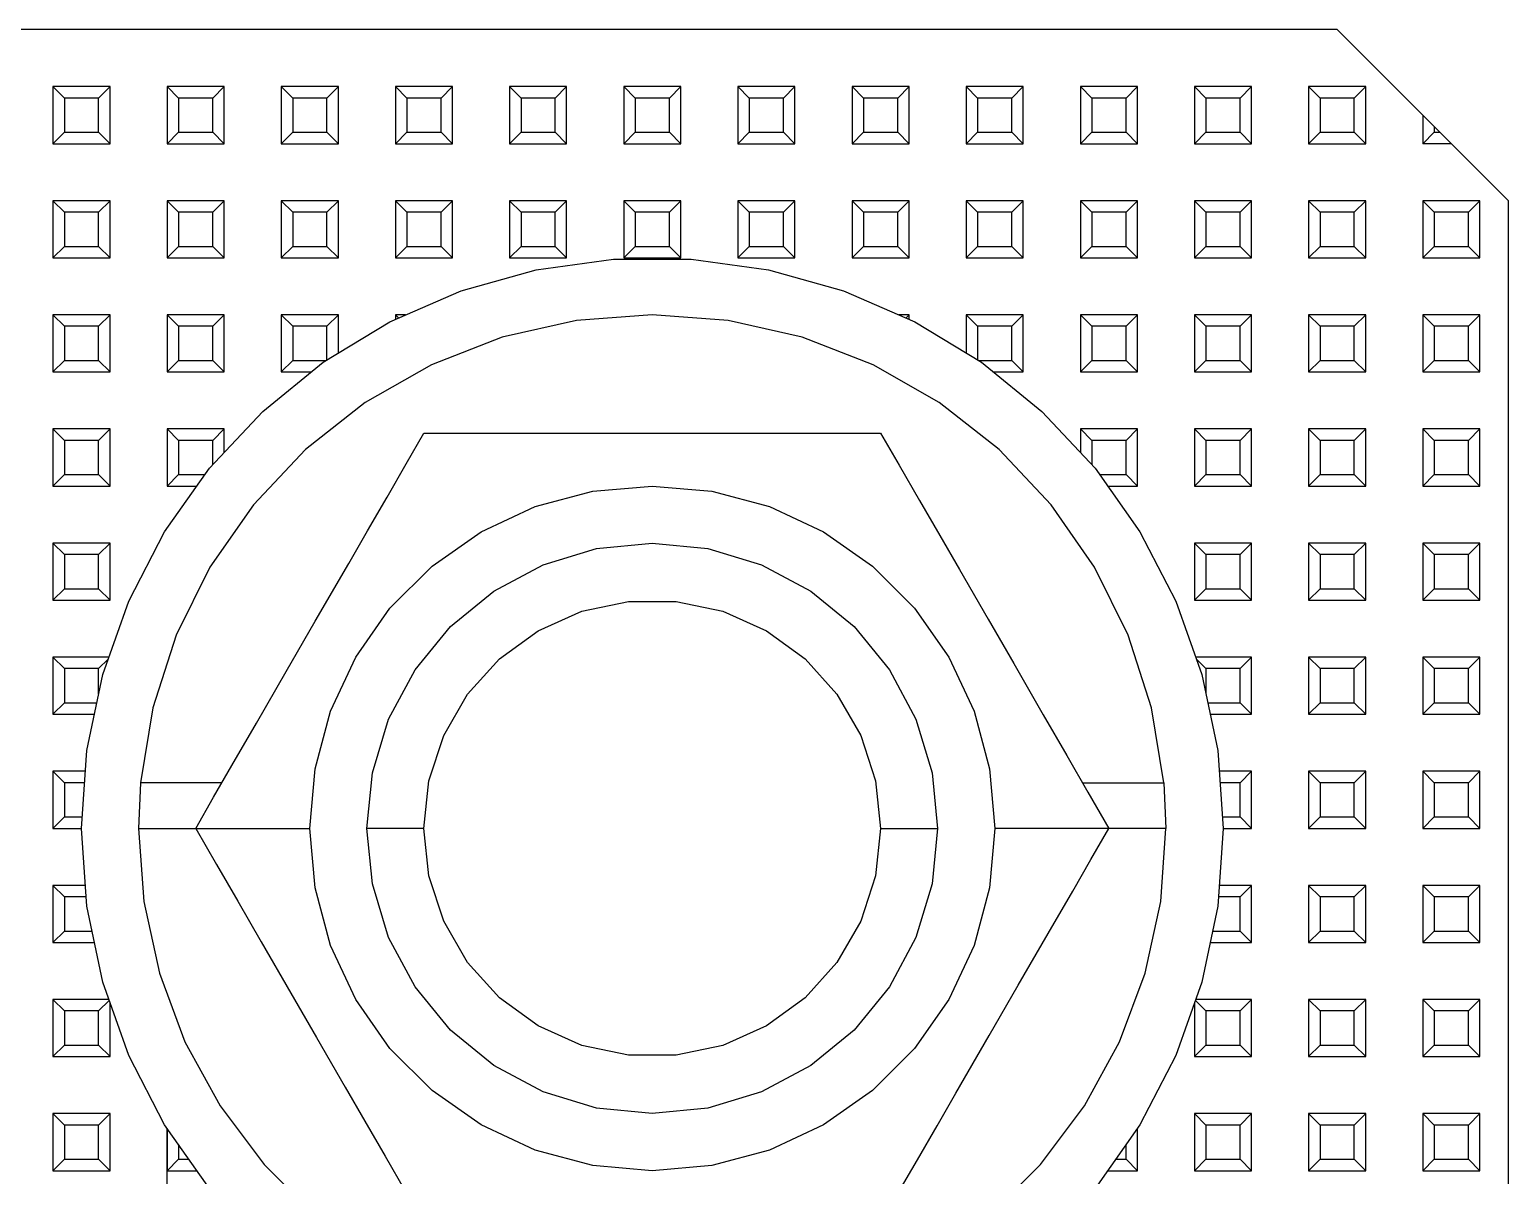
# Model space of a CAD drawing. Header units: millimetres. Extents: x 0 to 156, y 0 to 155.
# Drawn here: x 19.09 to 45, y 134.92 to 155 of the extents above; entities that cross this region are included whole.
import ezdxf

# ---------------------------------------------------------------- set-up
doc = ezdxf.new("R2010")
doc.units = ezdxf.units.MM

# ---------------------------------------------------------------- blocks, each defined once
blk = doc.blocks.new('CHINT_70dbcf6fe7c4519691b3c42ff544d895_FACE_0')
at = {"color": 7, "linetype": 'CONTINUOUS', "true_color": 0x40d9ff}
for p, q in [((19.7, 153.8), (19.5, 154)), ((19.5, 154), (19.5, 153)), ((20.5, 154), (19.5, 154)), ((20.3, 153.8), (20.5, 154)), ((20.5, 153), (20.5, 154)), ((21.7, 153.8), (21.5, 154)), ((21.5, 154), (21.5, 153)), ((22.5, 154), (21.5, 154)), ((22.3, 153.8), (22.5, 154)), ((22.5, 153), (22.5, 154)), ((23.7, 153.8), (23.5, 154)), ((23.5, 154), (23.5, 153)), ((24.5, 154), (23.5, 154)), ((24.3, 153.8), (24.5, 154)), ((24.5, 153), (24.5, 154)), ((25.7, 153.8), (25.5, 154)), ((25.5, 154), (25.5, 153)), ((26.5, 154), (25.5, 154)), ((26.3, 153.8), (26.5, 154)), ((26.5, 153), (26.5, 154)), ((27.7, 153.8), (27.5, 154)), ((27.5, 154), (27.5, 153)), ((28.5, 154), (27.5, 154)), ((28.3, 153.8), (28.5, 154)), ((28.5, 153), (28.5, 154)), ((29.7, 153.8), (29.5, 154)), ((29.5, 154), (29.5, 153)), ((30.5, 154), (29.5, 154)), ((30.3, 153.8), (30.5, 154)), ((30.5, 153), (30.5, 154)), ((31.7, 153.8), (31.5, 154)), ((31.5, 154), (31.5, 153)), ((32.5, 154), (31.5, 154)), ((32.3, 153.8), (32.5, 154)), ((32.5, 153), (32.5, 154)), ((33.7, 153.8), (33.5, 154)), ((33.5, 154), (33.5, 153)), ((34.5, 154), (33.5, 154)), ((34.3, 153.8), (34.5, 154)), ((34.5, 153), (34.5, 154)), ((35.7, 153.8), (35.5, 154)), ((35.5, 154), (35.5, 153)), ((36.5, 154), (35.5, 154)), ((36.3, 153.8), (36.5, 154)), ((36.5, 153), (36.5, 154)), ((37.7, 153.8), (37.5, 154)), ((37.5, 154), (37.5, 153)), ((38.5, 154), (37.5, 154)), ((38.3, 153.8), (38.5, 154)), ((38.5, 153), (38.5, 154)), ((39.7, 153.8), (39.5, 154)), ((39.5, 154), (39.5, 153)), ((40.5, 154), (39.5, 154)), ((40.3, 153.8), (40.5, 154)), ((40.5, 153), (40.5, 154)), ((41.7, 153.8), (41.5, 154)), ((41.5, 154), (41.5, 153)), ((42.5, 154), (41.5, 154)), ((42.3, 153.8), (42.5, 154)), ((42.5, 153), (42.5, 154)), ((19.7, 153.8), (19.7, 153.2)), ((20.3, 153.8), (19.7, 153.8)), ((20.3, 153.2), (20.3, 153.8)), ((21.7, 153.8), (21.7, 153.2)), ((22.3, 153.8), (21.7, 153.8)), ((22.3, 153.2), (22.3, 153.8)), ((23.7, 153.8), (23.7, 153.2)), ((24.3, 153.8), (23.7, 153.8)), ((24.3, 153.2), (24.3, 153.8)), ((25.7, 153.8), (25.7, 153.2)), ((26.3, 153.8), (25.7, 153.8)), ((26.3, 153.2), (26.3, 153.8)), ((27.7, 153.8), (27.7, 153.2)), ((28.3, 153.8), (27.7, 153.8)), ((28.3, 153.2), (28.3, 153.8)), ((29.7, 153.8), (29.7, 153.2)), ((30.3, 153.8), (29.7, 153.8)), ((30.3, 153.2), (30.3, 153.8)), ((31.7, 153.8), (31.7, 153.2)), ((32.3, 153.8), (31.7, 153.8)), ((32.3, 153.2), (32.3, 153.8)), ((33.7, 153.8), (33.7, 153.2)), ((34.3, 153.8), (33.7, 153.8)), ((34.3, 153.2), (34.3, 153.8)), ((35.7, 153.8), (35.7, 153.2)), ((36.3, 153.8), (35.7, 153.8)), ((36.3, 153.2), (36.3, 153.8)), ((37.7, 153.8), (37.7, 153.2)), ((38.3, 153.8), (37.7, 153.8)), ((38.3, 153.2), (38.3, 153.8)), ((39.7, 153.8), (39.7, 153.2)), ((40.3, 153.8), (39.7, 153.8)), ((40.3, 153.2), (40.3, 153.8)), ((41.7, 153.8), (41.7, 153.2)), ((42.3, 153.8), (41.7, 153.8)), ((42.3, 153.2), (42.3, 153.8)), ((19.7, 153.2), (19.5, 153)), ((19.7, 153.2), (20.3, 153.2)), ((20.3, 153.2), (20.5, 153)), ((21.7, 153.2), (21.5, 153)), ((21.7, 153.2), (22.3, 153.2)), ((22.3, 153.2), (22.5, 153)), ((23.7, 153.2), (23.5, 153)), ((23.7, 153.2), (24.3, 153.2)), ((24.3, 153.2), (24.5, 153)), ((25.7, 153.2), (25.5, 153)), ((25.7, 153.2), (26.3, 153.2)), ((26.3, 153.2), (26.5, 153)), ((27.7, 153.2), (27.5, 153)), ((27.7, 153.2), (28.3, 153.2)), ((28.3, 153.2), (28.5, 153)), ((29.7, 153.2), (29.5, 153)), ((29.7, 153.2), (30.3, 153.2)), ((30.3, 153.2), (30.5, 153)), ((31.7, 153.2), (31.5, 153)), ((31.7, 153.2), (32.3, 153.2)), ((32.3, 153.2), (32.5, 153)), ((33.7, 153.2), (33.5, 153)), ((33.7, 153.2), (34.3, 153.2)), ((34.3, 153.2), (34.5, 153)), ((35.7, 153.2), (35.5, 153)), ((35.7, 153.2), (36.3, 153.2)), ((36.3, 153.2), (36.5, 153)), ((37.7, 153.2), (37.5, 153)), ((37.7, 153.2), (38.3, 153.2)), ((38.3, 153.2), (38.5, 153)), ((39.7, 153.2), (39.5, 153)), ((39.7, 153.2), (40.3, 153.2)), ((40.3, 153.2), (40.5, 153)), ((41.7, 153.2), (41.5, 153)), ((41.7, 153.2), (42.3, 153.2)), ((42.3, 153.2), (42.5, 153)), ((43.7, 153.2), (43.5, 153)), ((43.7, 153.3), (43.7, 153.2)), ((43.7, 153.3), (43.8, 153.2)), ((43.7, 153.2), (43.8, 153.2)), ((19.5, 153), (20.5, 153)), ((21.5, 153), (22.5, 153)), ((23.5, 153), (24.5, 153)), ((25.5, 153), (26.5, 153)), ((27.5, 153), (28.5, 153)), ((29.5, 153), (30.5, 153)), ((31.5, 153), (32.5, 153)), ((33.5, 153), (34.5, 153)), ((35.5, 153), (36.5, 153)), ((37.5, 153), (38.5, 153)), ((39.5, 153), (40.5, 153)), ((41.5, 153), (42.5, 153)), ((19.7, 151.8), (19.5, 152)), ((19.5, 152), (19.5, 151)), ((20.5, 152), (19.5, 152)), ((20.3, 151.8), (20.5, 152)), ((20.5, 151), (20.5, 152)), ((21.7, 151.8), (21.5, 152)), ((21.5, 152), (21.5, 151)), ((22.5, 152), (21.5, 152)), ((22.3, 151.8), (22.5, 152)), ((22.5, 151), (22.5, 152)), ((23.7, 151.8), (23.5, 152)), ((23.5, 152), (23.5, 151)), ((24.5, 152), (23.5, 152)), ((24.3, 151.8), (24.5, 152)), ((24.5, 151), (24.5, 152)), ((25.7, 151.8), (25.5, 152)), ((25.5, 152), (25.5, 151)), ((26.5, 152), (25.5, 152)), ((26.3, 151.8), (26.5, 152)), ((26.5, 151), (26.5, 152)), ((27.7, 151.8), (27.5, 152)), ((27.5, 152), (27.5, 151)), ((28.5, 152), (27.5, 152)), ((28.3, 151.8), (28.5, 152)), ((28.5, 151), (28.5, 152)), ((29.7, 151.8), (29.5, 152)), ((29.5, 152), (29.5, 151)), ((30.5, 152), (29.5, 152)), ((30.3, 151.8), (30.5, 152)), ((30.5, 151), (30.5, 152)), ((31.7, 151.8), (31.5, 152)), ((31.5, 152), (31.5, 151)), ((32.5, 152), (31.5, 152)), ((32.3, 151.8), (32.5, 152)), ((32.5, 151), (32.5, 152)), ((33.7, 151.8), (33.5, 152)), ((33.5, 152), (33.5, 151)), ((34.5, 152), (33.5, 152)), ((34.3, 151.8), (34.5, 152)), ((34.5, 151), (34.5, 152)), ((35.7, 151.8), (35.5, 152)), ((35.5, 152), (35.5, 151)), ((36.5, 152), (35.5, 152)), ((36.3, 151.8), (36.5, 152)), ((36.5, 151), (36.5, 152)), ((37.7, 151.8), (37.5, 152)), ((37.5, 152), (37.5, 151)), ((38.5, 152), (37.5, 152)), ((38.3, 151.8), (38.5, 152)), ((38.5, 151), (38.5, 152)), ((39.7, 151.8), (39.5, 152)), ((39.5, 152), (39.5, 151)), ((40.5, 152), (39.5, 152)), ((40.3, 151.8), (40.5, 152)), ((40.5, 151), (40.5, 152)), ((41.7, 151.8), (41.5, 152)), ((41.5, 152), (41.5, 151)), ((42.5, 152), (41.5, 152)), ((42.3, 151.8), (42.5, 152)), ((42.5, 151), (42.5, 152)), ((43.7, 151.8), (43.5, 152)), ((43.5, 152), (43.5, 151)), ((44.5, 152), (43.5, 152)), ((44.3, 151.8), (44.5, 152)), ((44.5, 151), (44.5, 152)), ((19.7, 151.8), (19.7, 151.2)), ((20.3, 151.8), (19.7, 151.8)), ((20.3, 151.2), (20.3, 151.8)), ((21.7, 151.8), (21.7, 151.2)), ((22.3, 151.8), (21.7, 151.8)), ((22.3, 151.2), (22.3, 151.8)), ((23.7, 151.8), (23.7, 151.2)), ((24.3, 151.8), (23.7, 151.8)), ((24.3, 151.2), (24.3, 151.8)), ((25.7, 151.8), (25.7, 151.2)), ((26.3, 151.8), (25.7, 151.8)), ((26.3, 151.2), (26.3, 151.8)), ((27.7, 151.8), (27.7, 151.2)), ((28.3, 151.8), (27.7, 151.8)), ((28.3, 151.2), (28.3, 151.8)), ((29.7, 151.8), (29.7, 151.2)), ((30.3, 151.8), (29.7, 151.8)), ((30.3, 151.2), (30.3, 151.8)), ((31.7, 151.8), (31.7, 151.2)), ((32.3, 151.8), (31.7, 151.8)), ((32.3, 151.2), (32.3, 151.8)), ((33.7, 151.8), (33.7, 151.2)), ((34.3, 151.8), (33.7, 151.8)), ((34.3, 151.2), (34.3, 151.8)), ((35.7, 151.8), (35.7, 151.2)), ((36.3, 151.8), (35.7, 151.8)), ((36.3, 151.2), (36.3, 151.8)), ((37.7, 151.8), (37.7, 151.2)), ((38.3, 151.8), (37.7, 151.8)), ((38.3, 151.2), (38.3, 151.8)), ((39.7, 151.8), (39.7, 151.2)), ((40.3, 151.8), (39.7, 151.8)), ((40.3, 151.2), (40.3, 151.8)), ((41.7, 151.8), (41.7, 151.2)), ((42.3, 151.8), (41.7, 151.8)), ((42.3, 151.2), (42.3, 151.8)), ((43.7, 151.8), (43.7, 151.2)), ((44.3, 151.8), (43.7, 151.8)), ((44.3, 151.2), (44.3, 151.8)), ((19.7, 151.2), (19.5, 151)), ((19.7, 151.2), (20.3, 151.2)), ((20.3, 151.2), (20.5, 151)), ((21.7, 151.2), (21.5, 151)), ((21.7, 151.2), (22.3, 151.2)), ((22.3, 151.2), (22.5, 151)), ((23.7, 151.2), (23.5, 151)), ((23.7, 151.2), (24.3, 151.2)), ((24.3, 151.2), (24.5, 151)), ((25.7, 151.2), (25.5, 151)), ((25.7, 151.2), (26.3, 151.2)), ((26.3, 151.2), (26.5, 151)), ((27.7, 151.2), (27.5, 151)), ((27.7, 151.2), (28.3, 151.2)), ((28.3, 151.2), (28.5, 151)), ((29.7, 151.2), (29.5, 151)), ((29.7, 151.2), (30.3, 151.2)), ((30.3, 151.2), (30.5, 151)), ((31.7, 151.2), (31.5, 151)), ((31.7, 151.2), (32.3, 151.2)), ((32.3, 151.2), (32.5, 151)), ((33.7, 151.2), (33.5, 151)), ((33.7, 151.2), (34.3, 151.2)), ((34.3, 151.2), (34.5, 151)), ((35.7, 151.2), (35.5, 151)), ((35.7, 151.2), (36.3, 151.2)), ((36.3, 151.2), (36.5, 151)), ((37.7, 151.2), (37.5, 151)), ((37.7, 151.2), (38.3, 151.2)), ((38.3, 151.2), (38.5, 151)), ((39.7, 151.2), (39.5, 151)), ((39.7, 151.2), (40.3, 151.2)), ((40.3, 151.2), (40.5, 151)), ((41.7, 151.2), (41.5, 151)), ((41.7, 151.2), (42.3, 151.2)), ((42.3, 151.2), (42.5, 151)), ((43.7, 151.2), (43.5, 151)), ((43.7, 151.2), (44.3, 151.2)), ((44.3, 151.2), (44.5, 151)), ((19.5, 151), (20.5, 151)), ((21.5, 151), (22.5, 151)), ((23.5, 151), (24.5, 151)), ((25.5, 151), (26.5, 151)), ((27.5, 151), (28.5, 151)), ((29.5, 151), (30.5, 151)), ((31.5, 151), (32.5, 151)), ((33.5, 151), (34.5, 151)), ((35.5, 151), (36.5, 151)), ((37.5, 151), (38.5, 151)), ((39.5, 151), (40.5, 151)), ((41.5, 151), (42.5, 151)), ((43.5, 151), (44.5, 151)), ((19.7, 149.8), (19.5, 150)), ((19.5, 150), (19.5, 149)), ((20.5, 150), (19.5, 150)), ((19.7, 149.8), (19.7, 149.2)), ((20.3, 149.8), (19.7, 149.8)), ((20.3, 149.8), (20.5, 150)), ((20.3, 149.2), (20.3, 149.8)), ((20.5, 149), (20.5, 150)), ((21.7, 149.8), (21.5, 150)), ((21.5, 150), (21.5, 149)), ((22.5, 150), (21.5, 150)), ((21.7, 149.8), (21.7, 149.2)), ((22.3, 149.8), (21.7, 149.8)), ((22.3, 149.8), (22.5, 150)), ((22.3, 149.2), (22.3, 149.8)), ((22.5, 149), (22.5, 150)), ((23.7, 149.8), (23.5, 150)), ((23.5, 150), (23.5, 149)), ((24.5, 150), (23.5, 150)), ((23.7, 149.8), (23.7, 149.2)), ((24.3, 149.8), (23.7, 149.8)), ((24.3, 149.8), (24.5, 150)), ((24.3, 149.21), (24.3, 149.8)), ((24.5, 149.332), (24.5, 150)), ((25.554, 149.946), (25.5, 150)), ((25.5, 150), (25.5, 149.923)), ((25.678, 150), (25.5, 150)), ((34.5, 150), (34.322, 150)), ((34.446, 149.946), (34.5, 150)), ((34.5, 149.923), (34.5, 150)), ((35.7, 149.8), (35.5, 150)), ((35.5, 150), (35.5, 149.332)), ((36.5, 150), (35.5, 150)), ((35.7, 149.8), (35.7, 149.21)), ((36.3, 149.8), (35.7, 149.8)), ((36.3, 149.8), (36.5, 150)), ((36.3, 149.2), (36.3, 149.8)), ((36.5, 149), (36.5, 150)), ((37.7, 149.8), (37.5, 150)), ((37.5, 150), (37.5, 149)), ((38.5, 150), (37.5, 150)), ((37.7, 149.8), (37.7, 149.2)), ((38.3, 149.8), (37.7, 149.8)), ((38.3, 149.8), (38.5, 150)), ((38.3, 149.2), (38.3, 149.8)), ((38.5, 149), (38.5, 150)), ((39.7, 149.8), (39.5, 150)), ((39.5, 150), (39.5, 149)), ((40.5, 150), (39.5, 150)), ((39.7, 149.8), (39.7, 149.2)), ((40.3, 149.8), (39.7, 149.8)), ((40.3, 149.8), (40.5, 150)), ((40.3, 149.2), (40.3, 149.8)), ((40.5, 149), (40.5, 150)), ((41.7, 149.8), (41.5, 150)), ((41.5, 150), (41.5, 149)), ((42.5, 150), (41.5, 150)), ((41.7, 149.8), (41.7, 149.2)), ((42.3, 149.8), (41.7, 149.8)), ((42.3, 149.8), (42.5, 150)), ((42.3, 149.2), (42.3, 149.8)), ((42.5, 149), (42.5, 150)), ((43.7, 149.8), (43.5, 150)), ((43.5, 150), (43.5, 149)), ((44.5, 150), (43.5, 150)), ((43.7, 149.8), (43.7, 149.2)), ((44.3, 149.8), (43.7, 149.8)), ((44.3, 149.8), (44.5, 150)), ((44.3, 149.2), (44.3, 149.8)), ((44.5, 149), (44.5, 150)), ((19.7, 149.2), (19.5, 149)), ((19.5, 149), (20.5, 149)), ((19.7, 149.2), (20.3, 149.2)), ((20.3, 149.2), (20.5, 149)), ((21.7, 149.2), (21.5, 149)), ((21.5, 149), (22.5, 149)), ((21.7, 149.2), (22.3, 149.2)), ((22.3, 149.2), (22.5, 149)), ((23.7, 149.2), (23.5, 149)), ((23.5, 149), (24.025, 149)), ((23.7, 149.2), (24.283, 149.2)), ((35.717, 149.2), (36.3, 149.2)), ((35.975, 149), (36.5, 149)), ((36.3, 149.2), (36.5, 149)), ((37.7, 149.2), (37.5, 149)), ((37.5, 149), (38.5, 149)), ((37.7, 149.2), (38.3, 149.2)), ((38.3, 149.2), (38.5, 149)), ((39.7, 149.2), (39.5, 149)), ((39.5, 149), (40.5, 149)), ((39.7, 149.2), (40.3, 149.2)), ((40.3, 149.2), (40.5, 149)), ((41.7, 149.2), (41.5, 149)), ((41.5, 149), (42.5, 149)), ((41.7, 149.2), (42.3, 149.2)), ((42.3, 149.2), (42.5, 149)), ((43.7, 149.2), (43.5, 149)), ((43.5, 149), (44.5, 149)), ((43.7, 149.2), (44.3, 149.2)), ((44.3, 149.2), (44.5, 149)), ((19.7, 147.8), (19.5, 148)), ((19.5, 148), (19.5, 147)), ((20.5, 148), (19.5, 148)), ((20.3, 147.8), (20.5, 148)), ((20.5, 147), (20.5, 148)), ((21.7, 147.8), (21.5, 148)), ((21.5, 148), (21.5, 147)), ((22.5, 148), (21.5, 148)), ((22.3, 147.8), (22.5, 148)), ((22.5, 147.586), (22.5, 148)), ((37.7, 147.8), (37.5, 148)), ((37.5, 148), (37.5, 147.586)), ((38.5, 148), (37.5, 148)), ((38.3, 147.8), (38.5, 148)), ((38.5, 147), (38.5, 148)), ((39.7, 147.8), (39.5, 148)), ((39.5, 148), (39.5, 147)), ((40.5, 148), (39.5, 148)), ((40.3, 147.8), (40.5, 148)), ((40.5, 147), (40.5, 148)), ((41.7, 147.8), (41.5, 148)), ((41.5, 148), (41.5, 147)), ((42.5, 148), (41.5, 148)), ((42.3, 147.8), (42.5, 148)), ((42.5, 147), (42.5, 148)), ((43.7, 147.8), (43.5, 148)), ((43.5, 148), (43.5, 147)), ((44.5, 148), (43.5, 148)), ((44.3, 147.8), (44.5, 148)), ((44.5, 147), (44.5, 148)), ((19.7, 147.8), (19.7, 147.2)), ((20.3, 147.8), (19.7, 147.8)), ((20.3, 147.2), (20.3, 147.8)), ((21.7, 147.8), (21.7, 147.2)), ((22.3, 147.8), (21.7, 147.8)), ((22.3, 147.372), (22.3, 147.8)), ((37.7, 147.8), (37.7, 147.372)), ((38.3, 147.8), (37.7, 147.8)), ((38.3, 147.2), (38.3, 147.8)), ((39.7, 147.8), (39.7, 147.2)), ((40.3, 147.8), (39.7, 147.8)), ((40.3, 147.2), (40.3, 147.8)), ((41.7, 147.8), (41.7, 147.2)), ((42.3, 147.8), (41.7, 147.8)), ((42.3, 147.2), (42.3, 147.8)), ((43.7, 147.8), (43.7, 147.2)), ((44.3, 147.8), (43.7, 147.8)), ((44.3, 147.2), (44.3, 147.8)), ((19.7, 147.2), (19.5, 147)), ((19.7, 147.2), (20.3, 147.2)), ((20.3, 147.2), (20.5, 147)), ((21.7, 147.2), (21.5, 147)), ((21.7, 147.2), (22.165, 147.2)), ((37.835, 147.2), (38.3, 147.2)), ((38.3, 147.2), (38.5, 147)), ((39.7, 147.2), (39.5, 147)), ((39.7, 147.2), (40.3, 147.2)), ((40.3, 147.2), (40.5, 147)), ((41.7, 147.2), (41.5, 147)), ((41.7, 147.2), (42.3, 147.2)), ((42.3, 147.2), (42.5, 147)), ((43.7, 147.2), (43.5, 147)), ((43.7, 147.2), (44.3, 147.2)), ((44.3, 147.2), (44.5, 147)), ((19.5, 147), (20.5, 147)), ((21.5, 147), (22.023, 147)), ((37.977, 147), (38.5, 147)), ((39.5, 147), (40.5, 147)), ((41.5, 147), (42.5, 147)), ((43.5, 147), (44.5, 147)), ((19.7, 145.8), (19.5, 146)), ((19.5, 146), (19.5, 145)), ((20.5, 146), (19.5, 146)), ((20.3, 145.8), (20.5, 146)), ((20.5, 145), (20.5, 146)), ((39.7, 145.8), (39.5, 146)), ((39.5, 146), (39.5, 145)), ((40.5, 146), (39.5, 146)), ((40.3, 145.8), (40.5, 146)), ((40.5, 145), (40.5, 146)), ((41.7, 145.8), (41.5, 146)), ((41.5, 146), (41.5, 145)), ((42.5, 146), (41.5, 146)), ((42.3, 145.8), (42.5, 146)), ((42.5, 145), (42.5, 146)), ((43.7, 145.8), (43.5, 146)), ((43.5, 146), (43.5, 145)), ((44.5, 146), (43.5, 146)), ((44.3, 145.8), (44.5, 146)), ((44.5, 145), (44.5, 146)), ((19.7, 145.8), (19.7, 145.2)), ((20.3, 145.8), (19.7, 145.8)), ((20.3, 145.2), (20.3, 145.8)), ((39.7, 145.8), (39.7, 145.2)), ((40.3, 145.8), (39.7, 145.8)), ((40.3, 145.2), (40.3, 145.8)), ((41.7, 145.8), (41.7, 145.2)), ((42.3, 145.8), (41.7, 145.8)), ((42.3, 145.2), (42.3, 145.8)), ((43.7, 145.8), (43.7, 145.2)), ((44.3, 145.8), (43.7, 145.8)), ((44.3, 145.2), (44.3, 145.8)), ((19.7, 145.2), (19.5, 145)), ((19.7, 145.2), (20.3, 145.2)), ((20.3, 145.2), (20.5, 145)), ((39.7, 145.2), (39.5, 145)), ((39.7, 145.2), (40.3, 145.2)), ((40.3, 145.2), (40.5, 145)), ((41.7, 145.2), (41.5, 145)), ((41.7, 145.2), (42.3, 145.2)), ((42.3, 145.2), (42.5, 145)), ((43.7, 145.2), (43.5, 145)), ((43.7, 145.2), (44.3, 145.2)), ((44.3, 145.2), (44.5, 145)), ((19.5, 145), (20.5, 145)), ((39.5, 145), (40.5, 145)), ((41.5, 145), (42.5, 145)), ((43.5, 145), (44.5, 145)), ((19.7, 143.8), (19.5, 144)), ((19.5, 144), (19.5, 143)), ((20.478, 144), (19.5, 144)), ((20.3, 143.8), (20.466, 143.966)), ((40.5, 144), (39.522, 144)), ((39.7, 143.8), (39.534, 143.966)), ((40.3, 143.8), (40.5, 144)), ((40.5, 143), (40.5, 144)), ((41.7, 143.8), (41.5, 144)), ((41.5, 144), (41.5, 143)), ((42.5, 144), (41.5, 144)), ((42.3, 143.8), (42.5, 144)), ((42.5, 143), (42.5, 144)), ((43.7, 143.8), (43.5, 144)), ((43.5, 144), (43.5, 143)), ((44.5, 144), (43.5, 144)), ((44.3, 143.8), (44.5, 144)), ((44.5, 143), (44.5, 144)), ((19.7, 143.8), (19.7, 143.2)), ((20.3, 143.8), (19.7, 143.8)), ((20.3, 143.357), (20.3, 143.8)), ((39.7, 143.8), (39.7, 143.357)), ((40.3, 143.8), (39.7, 143.8)), ((40.3, 143.2), (40.3, 143.8)), ((41.7, 143.8), (41.7, 143.2)), ((42.3, 143.8), (41.7, 143.8)), ((42.3, 143.2), (42.3, 143.8)), ((43.7, 143.8), (43.7, 143.2)), ((44.3, 143.8), (43.7, 143.8)), ((44.3, 143.2), (44.3, 143.8)), ((19.7, 143.2), (19.5, 143)), ((19.7, 143.2), (20.267, 143.2)), ((39.733, 143.2), (40.3, 143.2)), ((40.3, 143.2), (40.5, 143)), ((41.7, 143.2), (41.5, 143)), ((41.7, 143.2), (42.3, 143.2)), ((42.3, 143.2), (42.5, 143)), ((43.7, 143.2), (43.5, 143)), ((43.7, 143.2), (44.3, 143.2)), ((44.3, 143.2), (44.5, 143)), ((19.5, 143), (20.226, 143)), ((39.774, 143), (40.5, 143)), ((41.5, 143), (42.5, 143)), ((43.5, 143), (44.5, 143)), ((19.7, 141.8), (19.5, 142)), ((19.5, 142), (19.5, 141)), ((20.068, 142), (19.5, 142)), ((40.5, 142), (39.932, 142)), ((40.3, 141.8), (40.5, 142)), ((40.5, 141), (40.5, 142)), ((41.7, 141.8), (41.5, 142)), ((41.5, 142), (41.5, 141)), ((42.5, 142), (41.5, 142)), ((42.3, 141.8), (42.5, 142)), ((42.5, 141), (42.5, 142)), ((43.7, 141.8), (43.5, 142)), ((43.5, 142), (43.5, 141)), ((44.5, 142), (43.5, 142)), ((44.3, 141.8), (44.5, 142)), ((44.5, 141), (44.5, 142)), ((19.7, 141.8), (19.7, 141.2)), ((20.055, 141.8), (19.7, 141.8)), ((40.3, 141.8), (39.945, 141.8)), ((40.3, 141.2), (40.3, 141.8)), ((41.7, 141.8), (41.7, 141.2)), ((42.3, 141.8), (41.7, 141.8)), ((42.3, 141.2), (42.3, 141.8)), ((43.7, 141.8), (43.7, 141.2)), ((44.3, 141.8), (43.7, 141.8)), ((44.3, 141.2), (44.3, 141.8)), ((19.7, 141.2), (19.5, 141)), ((19.5, 141), (20, 141)), ((19.7, 141.2), (20.014, 141.2)), ((26, 141), (25, 141)), ((34, 141), (35, 141)), ((39.986, 141.2), (40.3, 141.2)), ((40, 141), (40.5, 141)), ((40.3, 141.2), (40.5, 141)), ((41.7, 141.2), (41.5, 141)), ((41.5, 141), (42.5, 141)), ((41.7, 141.2), (42.3, 141.2)), ((42.3, 141.2), (42.5, 141)), ((43.7, 141.2), (43.5, 141)), ((43.5, 141), (44.5, 141)), ((43.7, 141.2), (44.3, 141.2)), ((44.3, 141.2), (44.5, 141)), ((19.7, 139.8), (19.5, 140)), ((19.5, 140), (19.5, 139)), ((20.068, 140), (19.5, 140)), ((40.5, 140), (39.932, 140)), ((40.3, 139.8), (40.5, 140)), ((40.5, 139), (40.5, 140)), ((41.7, 139.8), (41.5, 140)), ((41.5, 140), (41.5, 139)), ((42.5, 140), (41.5, 140)), ((42.3, 139.8), (42.5, 140)), ((42.5, 139), (42.5, 140)), ((43.7, 139.8), (43.5, 140)), ((43.5, 140), (43.5, 139)), ((44.5, 140), (43.5, 140)), ((44.3, 139.8), (44.5, 140)), ((44.5, 139), (44.5, 140)), ((19.7, 139.8), (19.7, 139.2)), ((20.082, 139.8), (19.7, 139.8)), ((40.3, 139.8), (39.918, 139.8)), ((40.3, 139.2), (40.3, 139.8)), ((41.7, 139.8), (41.7, 139.2)), ((42.3, 139.8), (41.7, 139.8)), ((42.3, 139.2), (42.3, 139.8)), ((43.7, 139.8), (43.7, 139.2)), ((44.3, 139.8), (43.7, 139.8)), ((44.3, 139.2), (44.3, 139.8)), ((19.7, 139.2), (19.5, 139)), ((19.7, 139.2), (20.184, 139.2)), ((39.816, 139.2), (40.3, 139.2)), ((40.3, 139.2), (40.5, 139)), ((41.7, 139.2), (41.5, 139)), ((41.7, 139.2), (42.3, 139.2)), ((42.3, 139.2), (42.5, 139)), ((43.7, 139.2), (43.5, 139)), ((43.7, 139.2), (44.3, 139.2)), ((44.3, 139.2), (44.5, 139)), ((19.5, 139), (20.226, 139)), ((39.774, 139), (40.5, 139)), ((41.5, 139), (42.5, 139)), ((43.5, 139), (44.5, 139)), ((19.7, 137.8), (19.5, 138)), ((19.5, 138), (19.5, 137)), ((20.478, 138), (19.5, 138)), ((20.3, 137.8), (20.484, 137.984)), ((20.5, 137), (20.5, 137.939)), ((39.5, 137.939), (39.5, 137)), ((39.7, 137.8), (39.516, 137.984)), ((40.5, 138), (39.522, 138)), ((40.3, 137.8), (40.5, 138)), ((40.5, 137), (40.5, 138)), ((41.7, 137.8), (41.5, 138)), ((41.5, 138), (41.5, 137)), ((42.5, 138), (41.5, 138)), ((42.3, 137.8), (42.5, 138)), ((42.5, 137), (42.5, 138)), ((43.7, 137.8), (43.5, 138)), ((43.5, 138), (43.5, 137)), ((44.5, 138), (43.5, 138)), ((44.3, 137.8), (44.5, 138)), ((44.5, 137), (44.5, 138)), ((19.7, 137.8), (19.7, 137.2)), ((20.3, 137.8), (19.7, 137.8)), ((20.3, 137.2), (20.3, 137.8)), ((39.7, 137.8), (39.7, 137.2)), ((40.3, 137.8), (39.7, 137.8)), ((40.3, 137.2), (40.3, 137.8)), ((41.7, 137.8), (41.7, 137.2)), ((42.3, 137.8), (41.7, 137.8)), ((42.3, 137.2), (42.3, 137.8)), ((43.7, 137.8), (43.7, 137.2)), ((44.3, 137.8), (43.7, 137.8)), ((44.3, 137.2), (44.3, 137.8)), ((19.7, 137.2), (19.5, 137)), ((19.7, 137.2), (20.3, 137.2)), ((20.3, 137.2), (20.5, 137)), ((39.7, 137.2), (39.5, 137)), ((39.7, 137.2), (40.3, 137.2)), ((40.3, 137.2), (40.5, 137)), ((41.7, 137.2), (41.5, 137)), ((41.7, 137.2), (42.3, 137.2)), ((42.3, 137.2), (42.5, 137)), ((43.7, 137.2), (43.5, 137)), ((43.7, 137.2), (44.3, 137.2)), ((44.3, 137.2), (44.5, 137)), ((19.5, 137), (20.5, 137)), ((39.5, 137), (40.5, 137)), ((41.5, 137), (42.5, 137)), ((43.5, 137), (44.5, 137)), ((19.7, 135.8), (19.5, 136)), ((19.5, 136), (19.5, 135)), ((20.5, 136), (19.5, 136)), ((19.7, 135.8), (19.7, 135.2)), ((20.3, 135.8), (19.7, 135.8)), ((20.3, 135.8), (20.5, 136)), ((20.3, 135.2), (20.3, 135.8)), ((20.5, 135), (20.5, 136)), ((39.7, 135.8), (39.5, 136)), ((39.5, 136), (39.5, 135)), ((40.5, 136), (39.5, 136)), ((39.7, 135.8), (39.7, 135.2)), ((40.3, 135.8), (39.7, 135.8)), ((40.3, 135.8), (40.5, 136)), ((40.3, 135.2), (40.3, 135.8)), ((40.5, 135), (40.5, 136)), ((41.7, 135.8), (41.5, 136)), ((41.5, 136), (41.5, 135)), ((42.5, 136), (41.5, 136)), ((41.7, 135.8), (41.7, 135.2)), ((42.3, 135.8), (41.7, 135.8)), ((42.3, 135.8), (42.5, 136)), ((42.3, 135.2), (42.3, 135.8)), ((42.5, 135), (42.5, 136)), ((43.7, 135.8), (43.5, 136)), ((43.5, 136), (43.5, 135)), ((44.5, 136), (43.5, 136)), ((43.7, 135.8), (43.7, 135.2)), ((44.3, 135.8), (43.7, 135.8)), ((44.3, 135.8), (44.5, 136)), ((44.3, 135.2), (44.3, 135.8)), ((44.5, 135), (44.5, 136)), ((38.5, 135), (38.5, 135.742)), ((21.7, 135.458), (21.7, 135.2)), ((38.3, 135.2), (38.3, 135.458)), ((19.7, 135.2), (19.5, 135)), ((19.5, 135), (20.5, 135)), ((19.7, 135.2), (20.3, 135.2)), ((20.3, 135.2), (20.5, 135)), ((21.7, 135.2), (21.882, 135.2)), ((37.977, 135), (38.5, 135)), ((38.118, 135.2), (38.3, 135.2)), ((38.3, 135.2), (38.5, 135)), ((39.7, 135.2), (39.5, 135)), ((39.5, 135), (40.5, 135)), ((39.7, 135.2), (40.3, 135.2)), ((40.3, 135.2), (40.5, 135)), ((41.7, 135.2), (41.5, 135)), ((41.5, 135), (42.5, 135)), ((41.7, 135.2), (42.3, 135.2)), ((42.3, 135.2), (42.5, 135)), ((43.7, 135.2), (43.5, 135)), ((43.5, 135), (44.5, 135)), ((43.7, 135.2), (44.3, 135.2)), ((44.3, 135.2), (44.5, 135))]:
    blk.add_line(p, q, dxfattribs=at)
for points in [[(43.5, 153.5), (42, 155), (18, 155), (16.5, 153.5)], [(43.7, 153.3), (43.5, 153.5), (43.5, 153)], [(43.8, 153.2), (44, 153), (43.5, 153)], [(45, 122.5), (45, 152), (44, 153)], [(20, 141), (20.093, 142.362), (20.371, 143.698), (20.828, 144.984), (21.456, 146.196), (22.243, 147.311), (23.174, 148.308), (24.233, 149.17), (25.399, 149.879), (26.651, 150.423), (27.965, 150.791), (29.318, 150.977), (30.682, 150.977), (32.035, 150.791), (33.349, 150.423), (34.601, 149.879), (35.767, 149.17), (36.826, 148.308), (37.757, 147.311), (38.544, 146.196), (39.172, 144.984), (39.629, 143.698), (39.907, 142.362), (40, 141)], [(38.964, 141.8), (38.748, 143.115), (38.34, 144.383), (37.749, 145.577), (36.988, 146.671), (36.075, 147.641), (35.028, 148.465), (33.87, 149.125), (32.628, 149.608), (31.329, 149.901), (30, 150), (28.671, 149.901), (27.372, 149.608), (26.13, 149.125), (24.972, 148.465), (23.925, 147.641), (23.012, 146.671), (22.251, 145.577), (21.66, 144.383), (21.252, 143.115), (21.036, 141.8)], [(22, 141), (22.315, 141.545), (22.634, 142.099), (23.063, 142.842), (23.587, 143.748), (24.096, 144.63), (24.681, 145.644), (25.011, 146.215), (25.353, 146.807), (25.69, 147.391), (26, 147.928), (26.652, 147.928), (27.354, 147.928), (28.051, 147.928), (28.733, 147.928), (29.806, 147.928), (30.876, 147.928), (31.644, 147.928), (32.423, 147.928), (33.241, 147.928), (34, 147.928), (34.326, 147.363), (34.681, 146.748), (35.038, 146.13), (35.38, 145.538), (35.884, 144.664), (36.332, 143.89), (36.851, 142.991), (37.264, 142.274), (37.634, 141.634), (38, 141)], [(24, 141), (24.091, 142.042), (24.362, 143.052), (24.804, 144), (25.404, 144.857), (26.143, 145.596), (27, 146.196), (27.948, 146.638), (28.958, 146.909), (30, 147), (31.042, 146.909), (32.052, 146.638), (33, 146.196), (33.857, 145.596), (34.596, 144.857), (35.196, 144), (35.638, 143.052), (35.909, 142.042), (36, 141)], [(25, 141), (25.096, 141.975), (25.381, 142.913), (25.843, 143.778), (26.464, 144.536), (27.222, 145.157), (28.087, 145.619), (29.025, 145.904), (30, 146), (30.975, 145.904), (31.913, 145.619), (32.778, 145.157), (33.536, 144.536), (34.157, 143.778), (34.619, 142.913), (34.904, 141.975), (35, 141)], [(26, 141), (26.087, 141.832), (26.346, 142.627), (26.764, 143.351), (27.323, 143.973), (28, 144.464), (28.764, 144.804), (29.582, 144.978), (30.418, 144.978), (31.236, 144.804), (32, 144.464), (32.677, 143.973), (33.236, 143.351), (33.654, 142.627), (33.913, 141.832), (34, 141)], [(22.462, 141.8), (21.036, 141.8), (21, 141), (23.309, 141), (24, 141)], [(37.538, 141.8), (38.964, 141.8), (39, 141), (36.691, 141), (36, 141)], [(40, 141), (39.907, 139.638), (39.629, 138.302), (39.172, 137.016), (38.544, 135.804), (37.757, 134.689), (36.826, 133.692), (35.767, 132.83), (34.601, 132.121), (33.349, 131.577), (32.035, 131.209), (30.682, 131.023), (29.318, 131.023), (27.965, 131.209), (26.651, 131.577), (25.399, 132.121), (24.233, 132.83), (23.174, 133.692), (22.243, 134.689), (21.456, 135.804), (20.828, 137.016), (20.371, 138.302), (20.093, 139.638), (20, 141)], [(21, 141), (21.092, 139.719), (21.365, 138.464), (21.813, 137.261), (22.429, 136.134), (23.198, 135.106), (24.106, 134.198), (25.134, 133.429), (26.261, 132.813), (27.464, 132.365), (28.719, 132.092), (30, 132), (31.281, 132.092), (32.536, 132.365), (33.739, 132.813), (34.866, 133.429), (35.894, 134.198), (36.802, 135.106), (37.571, 136.134), (38.187, 137.261), (38.635, 138.464), (38.908, 139.719), (39, 141)], [(22, 141), (22.366, 140.366), (22.736, 139.726), (23.149, 139.009), (23.668, 138.11), (24.116, 137.336), (24.62, 136.462), (24.962, 135.87), (25.319, 135.252), (25.674, 134.637)], [(34.31, 134.609), (34.647, 135.193), (34.989, 135.785), (35.319, 136.356), (35.904, 137.37), (36.413, 138.252), (36.937, 139.158), (37.366, 139.901), (37.685, 140.455), (38, 141)], [(22, 141), (22.636, 141), (23.309, 141)], [(36, 141), (35.909, 139.958), (35.638, 138.948), (35.196, 138), (34.596, 137.143), (33.857, 136.404), (33, 135.804), (32.052, 135.362), (31.042, 135.091), (30, 135), (28.958, 135.091), (27.948, 135.362), (27, 135.804), (26.143, 136.404), (25.404, 137.143), (24.804, 138), (24.362, 138.948), (24.091, 139.958), (24, 141)], [(35, 141), (34.904, 140.025), (34.619, 139.087), (34.157, 138.222), (33.536, 137.464), (32.778, 136.843), (31.913, 136.381), (30.975, 136.096), (30, 136), (29.025, 136.096), (28.087, 136.381), (27.222, 136.843), (26.464, 137.464), (25.843, 138.222), (25.381, 139.087), (25.096, 140.025), (25, 141)], [(34, 141), (33.913, 140.168), (33.654, 139.373), (33.236, 138.649), (32.677, 138.027), (32, 137.536), (31.236, 137.196), (30.418, 137.022), (29.582, 137.022), (28.764, 137.196), (28, 137.536), (27.323, 138.027), (26.764, 138.649), (26.346, 139.373), (26.087, 140.168), (26, 141)], [(38, 141), (37.364, 141), (36.691, 141)], [(21.5, 123), (21.5, 135.742), (21.5, 135)], [(21.7, 135.2), (21.5, 135), (22.023, 135)]]:
    blk.add_lwpolyline(points, dxfattribs=at)
blk = doc.blocks.new('CHINT_70dbcf6fe7c4519691b3c42ff544d895')
at = {"true_color": 0x40d9ff}
blk.add_blockref('CHINT_70dbcf6fe7c4519691b3c42ff544d895_FACE_0', (0, 0), dxfattribs=at)

msp = doc.modelspace()

# ---------------------------------------------------------------- block references
at = {"true_color": 0x40d9ff}
msp.add_blockref('CHINT_70dbcf6fe7c4519691b3c42ff544d895', (0, 0), dxfattribs=at)

doc.saveas('drawing.dxf')
